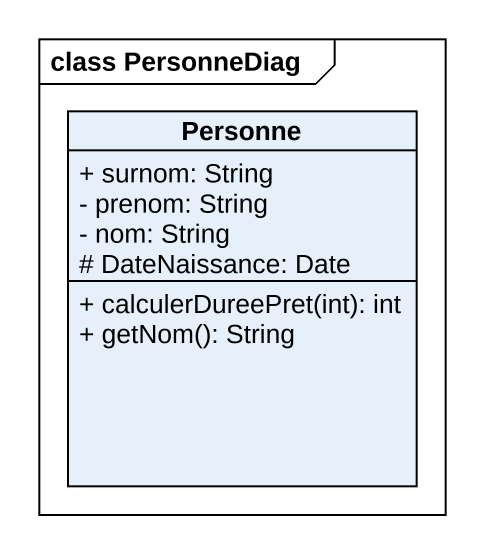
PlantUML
@startuml
mainframe class PersonneDiag
hide circle
hide empty members
skinparam classAttributeIconSize 0
class Personne {
  + surnom: String
  - prenom: String
  - nom: String
  # DateNaissance: Date
  + calculerDureePret(int): int
  + getNom(): String
}
@enduml
